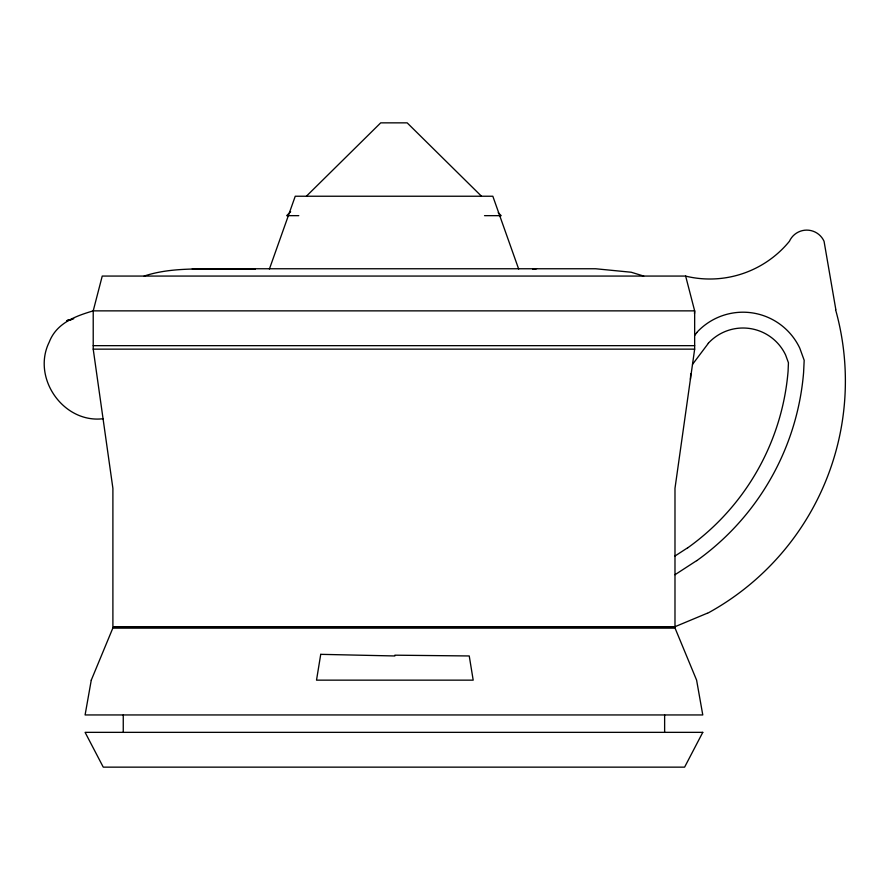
<?xml version="1.0" encoding="UTF-8"?>
<svg xmlns="http://www.w3.org/2000/svg" width="890" height="890" viewBox="0 0 890 890"><rect width="100%" height="100%" fill="white"/><g stroke="black" fill="none" stroke-linecap="round" stroke-linejoin="round"><path stroke-width="1.33" d="M690.395 379.296L690.74 373.822M694.489 313.603L694.656 310.866L685.634 276.067L102.239 276.067L93.216 310.866L93.216 349.147L112.897 488.332L112.897 626.716L674.987 626.716L707.239 613.243M103.051 418.734C63.335 423.54 31.506 377.816 49.228 342.116C56.548 323.003 75.416 316.139 93.216 310.866L694.656 310.866L694.656 349.147L674.987 488.332L674.987 626.716M269.414 269.014L295.246 196.234L492.826 196.234L518.659 269.014M694.656 335.463L696.803 332.604M692.498 364.388L708.351 343.318M290.652 211.742L286.691 215.658L298.773 215.658M306.483 196.123L380.709 122.853L407.164 122.853L481.39 196.123M674.987 556.016L687.703 547.762M674.987 574.729L696.748 560.6M71.178 319.822L67.062 320.567L68.719 320.389M144.169 276.067C168.199 268.068 194.187 269.036 219.274 268.758L595.621 268.758L631.221 272.24L643.704 276.067M67.062 320.567L73.725 318.765M532.665 269.292L536.548 268.758M484.527 215.658L501.181 215.658L498.211 212.721M192.251 268.913L255.33 269.303M93.216 345.665L694.656 345.665M93.216 349.147L694.656 349.147M112.897 627.517L674.987 627.517M835.844 309.653L824.051 241.279A19.002 19.002 0 0 0 789.43 241.268A102.828 102.828 0 0 1 685.623 276.123M664.63 714.948L664.63 732.348M123.254 714.948L123.254 732.348M835.588 309.731A264.575 264.575 0 0 1 707.327 613.41M696.792 560.655A257.399 257.399 0 0 0 803.592 372.565L804.182 360.294L799.776 348.146A62.812 62.812 0 0 0 696.725 332.537M708.295 343.262A47.126 47.126 0 0 1 785.603 354.976L788.44 362.753L788.084 371.241A241.657 241.657 0 0 1 687.748 547.817M320.734 654.339L316.517 680.149L473.191 680.149L469.241 655.963L394.86 655.185L394.86 655.963L320.734 654.339M91.27 680.149L85.095 714.948L702.777 714.948L696.603 680.149L674.987 627.951L112.897 627.951L91.27 680.149M702.777 732.348L684.61 767.147L103.262 767.147L85.095 732.348L702.777 732.348"/></g></svg>
